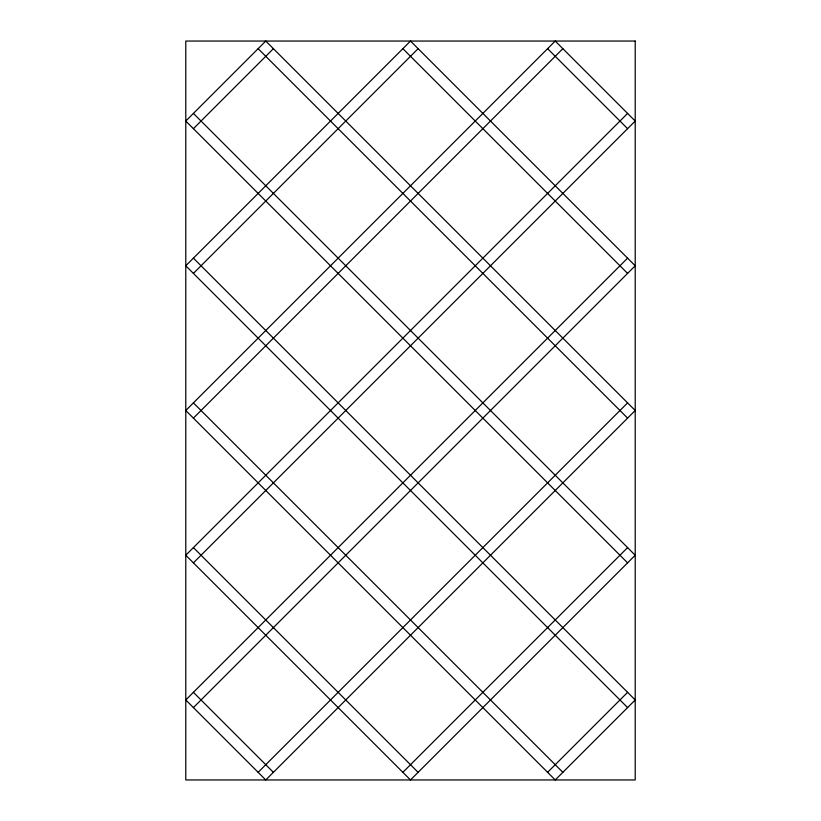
<?xml version="1.0" encoding="UTF-8"?>
<svg xmlns="http://www.w3.org/2000/svg" width="821" height="821" viewBox="0 0 821 821"><rect width="100%" height="100%" fill="white"/><g stroke="black" fill="none" stroke-linecap="round" stroke-linejoin="round"><path stroke-width="1.23" d="M193.407 128.671L273.403 48.675M193.407 273.403L418.125 48.675M193.407 418.125L562.857 48.675M627.593 113.411L185.782 555.232L410.5 779.95L635.218 555.232L193.407 113.411M193.407 562.857L635.218 121.046L555.232 41.05L185.782 410.5L555.232 779.95L635.218 699.954L193.407 258.143M627.593 258.143L185.782 699.954L265.768 779.95L635.218 410.5L265.768 41.05L185.782 121.046L627.593 562.857M193.407 707.589L635.218 265.768L410.5 41.05L185.782 265.768L627.593 707.589M258.143 772.325L627.593 402.875M402.875 772.325L627.593 547.597M547.597 772.325L627.593 692.329M547.597 48.675L627.593 128.671M402.875 48.675L627.593 273.403M258.143 48.675L627.593 418.125M193.407 402.875L562.857 772.325M193.407 547.607L418.125 772.325M193.407 692.329L273.403 772.325M635.218 41.05L185.782 41.05L185.782 779.95L635.218 779.95L635.218 41.05"/></g></svg>
